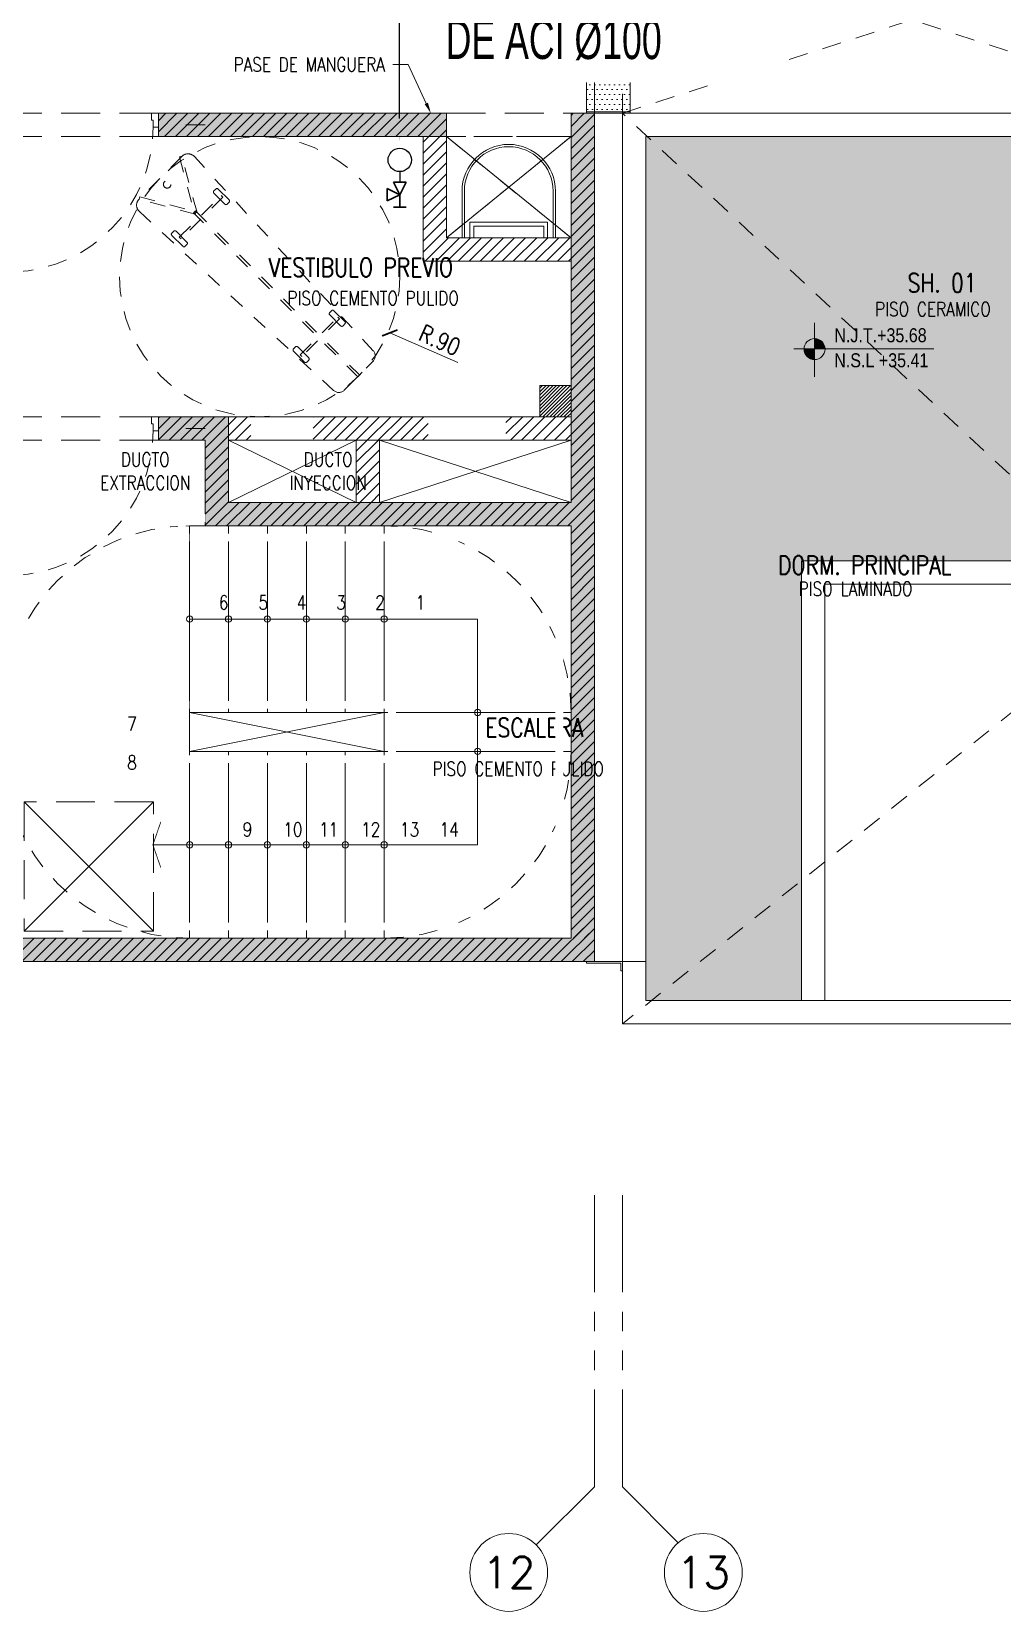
# Model space of a CAD drawing. Header units: millimetres. Extents: x 3765 to 3833, y 1327 to 1657.
# Drawn here: x 3791.71 to 3797.94, y 1378.44 to 1388.59 of the extents above; entities that cross this region are included whole.
import ezdxf
from ezdxf import colors
from ezdxf.entities.mleader import LeaderData, LeaderLine
from ezdxf.enums import TextEntityAlignment as Align
from ezdxf.math import Vec2, Vec3

# ---------------------------------------------------------------- set-up
doc = ezdxf.new("R2010")
doc.units = ezdxf.units.MM
doc.set_wipeout_variables(frame=1)
for name, pattern in [('HIDDEN', [0.375, 0.25, -0.125]), ('HIDDEN2', [0.1875, 0.125, -0.0625]), ('PHANTOM', [63.5, 31.75, -6.35, 6.35, -6.35, 6.35, -6.35]), ('PHANTOM2', [1.25, 0.625, -0.125, 0.125, -0.125, 0.125, -0.125]), ('X-REF_DP_Arquitectura$0$HIDDEN', [0.375, 0.25, -0.125])]:
    doc.linetypes.add(name, pattern=pattern)
doc.layers.get('0').update_dxf_attribs({"color": 251, "lineweight": 9})
doc.layers.get('DEFPOINTS').update_dxf_attribs({"color": 251, "lineweight": 9})
for name, color, linetype, lineweight in [('000 SOS 911 - ACCESORIOS ACI', 3, 'Continuous', 20), ('000 SOS 911 ACCESORIOS', 3, 'Continuous', 20), ('000 SOS 911 TEXTOS ACI', 7, 'Continuous', 9), ('000 SOS 911 TUBERIA ACI', 3, 'Continuous', 25), ('A-BARANDAS', 251, 'Continuous', 13), ('A-COTAS INT', 251, 'Continuous', 13), ('A-EJES', 251, 'PHANTOM', 13), ('A-HATCH', 251, 'Continuous', 13), ('A-JARDIN', 251, 'Continuous', 13), ('A-LINEAS', 251, 'Continuous', 13), ('A-MOBILIARIO', 251, 'Continuous', 13), ('A-MURO ALTO', 251, 'Continuous', 13), ('A-MURO BAJO', 251, 'Continuous', 13), ('A-MUROS', 251, 'Continuous', 13), ('A-NIVELES-NPT', 251, 'Continuous', 13), ('A-PROYECCIONES INT.', 251, 'HIDDEN2', 13), ('A-TEXTO-ACABADO PISO', 251, 'Continuous', 13), ('A-TEXTO-AMBIENTE', 251, 'Continuous', 13), ('A_20_Estructuras', 251, 'Continuous', 13), ('A_50_TextoAmbiente', 251, 'Continuous', 13), ('A_50_TextoIndicaciones', 251, 'Continuous', 13), ('A_50_Vigas', 251, 'X-REF_DP_Arquitectura$0$HIDDEN', 13), ('A_60_HatchEstructuras', 251, 'Continuous', 13), ('MURO CF 120', 251, 'Continuous', 13)]:
    doc.layers.add(name, color=color, linetype=linetype, lineweight=lineweight)
doc.styles.add('PIPE', font='ARIALN.TTF', dxfattribs={"width": 0.8})
doc.styles.add('R80', font='ARIALN.TTF', dxfattribs={"height": 2.03})
doc.styles.add('ROMANS', font='romans.shx', dxfattribs={"width": 0.8})
doc.styles.add('TXT_COTAS', font='romans.shx', dxfattribs={"width": 0.8})
doc.dimstyles.new('DLP-COTA 75', dxfattribs={"dimtxt": 0.11, "dimasz": 0.075, "dimexe": 0.1, "dimexo": 0.1, "dimgap": 0.03, "dimtad": 2, "dimzin": 4, "dimdsep": 46, "dimtxsty": 'TXT_COTAS', "dimblk": 'ARCHTICK', "dimcen": 0, "dimdle": 0.1, "dimclrd": 256, "dimclre": 256, "dimclrt": 2, "dimadec": 0, "dimazin": 0, "dimtfac": 1, "dimtix": 1, "dimtofl": 0, "dimtmove": 2, "dimatfit": 3, "dimfxl": 0.1, "dimfxlon": 1, "dimtolj": 1, "dimtzin": 0, "dimlwd": 9, "dimlwe": 9, "dimarcsym": 0})
pattern_1 = [(45, (131.3, -47.8), (-0.035355339, 0.035355339), [])]

# ---------------------------------------------------------------- blocks, each defined once
blk = doc.blocks.new('015')
at = {"layer": '000 SOS 911 - ACCESORIOS ACI', "lineweight": 30}
for p, q in [((1808.42, 1494.525), (1808.525, 1494.525)), ((1808.368, 1494.473), (1808.473, 1494.421)), ((1808.368, 1494.473), (1808.368, 1494.369)), ((1808.368, 1494.369), (1808.473, 1494.421)), ((1808.42, 1494.317), (1808.473, 1494.421)), ((1808.525, 1494.317), (1808.473, 1494.421)), ((1808.42, 1494.317), (1808.525, 1494.317))]:
    blk.add_line(p, q, dxfattribs=at)
blk.add_lwpolyline([(1808.473, 1494.525), (1808.473, 1494.421)], dxfattribs=at)
blk = doc.blocks.new('EF-P13')
at = {"layer": 'A_60_HatchEstructuras'}
h = blk.add_hatch(color=256, dxfattribs=at)
h.dxf.hatch_style = 1
h.paths.add_polyline_path([(24.55, -7.525), (22.7, -7.525), (22.7, -7.675), (24.55, -7.675)])
h.paths.add_polyline_path([(21.7, -2.775), (23.55, -2.775), (23.55, -2.625), (21.7, -2.625), (21.7, -0.475), (20.85, -0.475), (20.85, -0.625), (21.55, -0.625), (21.55, -6.325), (23.55, -6.325), (23.55, -6.175), (21.7, -6.175)])
h.paths.add_polyline_path([(25.5, -2.625), (25.35, -2.625), (25.35, -6.325), (25.5, -6.325)])
h = blk.add_hatch(color=256, dxfattribs=at)
h.dxf.hatch_style = 1
h.paths.add_polyline_path([(21.7, -9.1), (21.55, -9.1), (21.55, -13.225), (20.85, -13.225), (20.85, -13.375), (21.7, -13.375), (21.7, -12.975), (25.5, -12.975), (25.5, -7.525), (25.35, -7.525), (25.35, -10.025), (23.15, -10.025), (23.15, -9.475), (22.7, -9.475), (22.7, -9.625), (23, -9.625), (23, -10.175), (25.35, -10.175), (25.35, -12.825), (21.7, -12.825)])
for points in [[(24.55, -8.325), (25.35, -7.675)], [(24.55, -7.675), (25.35, -8.325)], [(23.15, -10.025), (23.97, -9.625)], [(23.97, -10.025), (23.15, -9.625)], [(24.12, -10.025), (25.35, -9.625)], [(25.35, -10.025), (24.12, -9.625)], [(21.837, -12.779), (22.667, -11.949)], [(22.667, -12.779), (21.837, -11.949)]]:
    blk.add_lwpolyline(points)
at = {"layer": 'A_20_Estructuras'}
for points in [[(21.7, -9.1), (21.55, -9.1), (21.55, -13.225), (20.85, -13.225), (20.85, -13.375), (21.7, -13.375), (21.7, -12.975), (25.5, -12.975), (25.5, -7.525), (25.35, -7.525), (25.35, -10.025), (23.15, -10.025), (23.15, -9.475), (22.7, -9.475), (22.7, -9.625), (23, -9.625), (23, -10.175), (25.35, -10.175), (25.35, -12.825), (21.7, -12.825)], [(24.55, -7.525), (22.7, -7.525), (22.7, -7.675), (24.55, -7.675)]]:
    blk.add_lwpolyline(points, close=True, dxfattribs=at)
at = {"layer": 'A_20_Estructuras', "linetype": 'HIDDEN', "ltscale": 0.5, "elevation": 0}
for points in [[(23, -7.6), (22.8, -7.6)], [(23, -9.55), (22.8, -9.55)]]:
    blk.add_lwpolyline(points, dxfattribs=at)
at = {"layer": 'A_50_Vigas'}
for p, q in [((22.7, -7.525), (21.7, -7.525)), ((22.7, -7.675), (21.7, -7.675)), ((25.35, -7.675), (24.55, -7.675)), ((24.55, -7.675), (24.55, -8.325)), ((22.7, -9.475), (21.7, -9.475)), ((23.15, -9.475), (25.35, -9.475)), ((22.7, -9.625), (21.7, -9.625)), ((23.15, -9.625), (25.35, -9.625)), ((23.97, -9.625, 0), (23.97, -10.025)), ((24.12, -9.625, 0), (24.12, -10.025))]:
    blk.add_line(p, q, dxfattribs=at)
for points in [[(25.5, -7.525), (25.5, -6.325)], [(24.55, -7.525), (25.35, -7.525)], [(24.55, -8.325), (25.35, -8.325)]]:
    blk.add_lwpolyline(points, dxfattribs=at)
blk.add_lwpolyline([(22.667, -11.949), (21.837, -11.949), (21.837, -12.779), (22.667, -12.779)], close=True, dxfattribs=at)
blk = doc.blocks.new('_ArchTick')
at = {"color": 0, "linetype": 'ByBlock', "const_width": 0.15}
blk.add_lwpolyline([(-0.5, -0.5), (0.5, 0.5)], dxfattribs=at)
blk = doc.blocks.new('*D202')
at = {"layer": 'A-COTAS INT', "lineweight": 9, "transparency": 16777216}
blk.add_line((3794.446, 1386.461), (3794.008, 1386.652), dxfattribs=at)
at = {"layer": 'DEFPOINTS', "color": 0, "transparency": 16777216}
for p in [(3793.183, 1387.013), (3794.008, 1386.652)]:
    blk.add_point(p, dxfattribs=at)
at = {"layer": 'A-COTAS INT', "lineweight": 9, "transparency": 16777216, "xscale": 0.075, "yscale": 0.075, "zscale": 0.075, "rotation": 156.3930915889246}
blk.add_blockref('_ArchTick', (3794.008, 1386.652), dxfattribs=at)
at = {"layer": 'A-COTAS INT', "transparency": 16777216, "insert": (3794.33, 1386.605), "char_height": 0.11, "attachment_point": 5, "rotation": 336.3931, "style": 'TXT_COTAS'}
blk.add_mtext('\\A1;R.90', dxfattribs=at)
blk = doc.blocks.new('TEXTO AMBIENTES P11')
at = {"layer": 'A-TEXTO-ACABADO PISO', "char_height": 0.09, "attachment_point": 2, "style": 'ROMANS'}
for s, insert, rotation in [('PISO CEMENTO PULIDO', (24.079, -8.668), 0), ('PISO CERAMICO', (27.675, -8.738), 360), ('PISO LAMINADO', (27.178, -10.536), 360), ('PISO CEMENTO PULIDO', (25.011, -11.692), 0)]:
    blk.add_mtext_dynamic_manual_height_columns(s, width=1.20225, gutter_width=12.5, heights=[0], dxfattribs=dict(at, insert=insert, rotation=rotation))
at = {"layer": 'A-TEXTO-AMBIENTE', "style": 'ROMANS', "width": 0.8}
for s, p in [('VESTIBULO PREVIO', (24, -8.575)), ('SH. 01', (27.734, -8.675)), ('DORM. PRINCIPAL', (27.237, -10.488)), ('ESCALERA', (25.114, -11.532, 0))]:
    blk.add_text(s, height=0.12, dxfattribs=at).set_placement(p, align=Align.CENTER)
blk = doc.blocks.new('TEXTO DUCTOS PT')
at = {"layer": 'A_50_TextoIndicaciones', "char_height": 0.09, "width": 0.4157, "attachment_point": 5, "style": 'ROMANS'}
for s, insert in [('\\pxsm1,qc,t16;DUCTO EXTRACCION', (22.615, -9.825, 0)), ('\\pxsm1,qc,t16;DUCTO INYECCION', (23.79, -9.825, 0))]:
    blk.add_mtext(s, dxfattribs=dict(at, insert=insert))
blk = doc.blocks.new('Duplex-1201')
at = {"layer": 'A-MURO ALTO', "color": 8}
blk.add_lwpolyline([(2.75, 5.85), (0.03, 5.85), (0.03, 0.4), (0.18, 0.4), (0.18, 5.7), (2.75, 5.7)], dxfattribs=at)
at = {"layer": 'A-MURO BAJO', "color": 8}
for p, q in [((0.03, 0.4), (0.03, 0)), ((0.18, 0.4), (0.18, 0.15)), ((12.55, 0.15), (0.18, 0.15)), ((12.625, 0), (0.03, 0))]:
    blk.add_line(p, q, dxfattribs=at)
blk.add_lwpolyline([(1.33, 0.15), (1.33, 2.825), (6.25, 2.825), (6.25, 2.975), (1.18, 2.975), (1.18, 0.15)], dxfattribs=at)
at = {"layer": 'A-PROYECCIONES INT.', "color": 8}
for p, q in [((6.3, 0), (0.03, 5.85)), ((6.25, 4.975), (0.03, 0))]:
    blk.add_line(p, q, dxfattribs=at)
blk = doc.blocks.new('TC_P11')
at = {"layer": 'A-MOBILIARIO'}
blk.add_blockref('Duplex-1201', (27, -52.325), dxfattribs=at)
at = {"layer": 'A-PROYECCIONES INT.'}
for p, q in [((27.03, -45.275), (30.75, -46.475)), ((27.03, -46.475), (30.75, -45.275))]:
    blk.add_line(p, q, dxfattribs=at)
blk = doc.blocks.new('Ejes_Torre C')
for p, q in [((26.85, -2.5), (26.477, -2.873)), ((27.03, -2.5), (27.389, -2.859))]:
    blk.add_line(p, q)
at = {"layer": 'A-EJES', "linetype": 'PHANTOM2'}
for points in [[(26.85, -2.5), (26.85, -0.5)], [(27.03, -2.5), (27.03, -0.5)]]:
    blk.add_lwpolyline(points, dxfattribs=at)
at = {"layer": 'A-EJES', "linetype": 'Continuous'}
for centre in [(26.3, -3.05), (27.55, -3.05)]:
    blk.add_circle(centre, 0.25, dxfattribs=at)
at = {"layer": 'A-EJES', "linetype": 'Continuous', "style": 'ROMANS'}
for s, p in [('12', (26.3, -3.05)), ('13', (27.55, -3.05))]:
    blk.add_text(s, height=0.2, dxfattribs=at).set_placement(p, align=Align.MIDDLE_CENTER)
blk = doc.blocks.new('SIM NIVEL PLANTA')
at = {"linetype": 'Continuous'}
h = blk.add_hatch(dxfattribs=at)
h.set_pattern_fill('_USER', color=0, scale=0.089997, angle=45, style=0, pattern_type=0)
h.set_pattern_definition([(45, (31854.49523, 23864.84028), (-0.06363728001, 0.06363728001), [])])
h.paths.add_polyline_path([(-17.33, 0), (-15.98, 0, 0.409209), (-17.33, 1.33)])
h.paths.add_polyline_path([(-18.68, 0, 0.004279), (-18.68, -0.02, 0.414214), (-17.33, -1.37), (-17.33, 0)])
at = {"color": 0}
for p, q in [((-17.33, -3.58), (-17.33, 3.34)), ((-2, 0), (-20, 0))]:
    blk.add_line(p, q, dxfattribs=at)
at = {"color": 0, "linetype": 'Continuous'}
blk.add_circle((-17.33, -0.02), 1.35, dxfattribs=at)
at = {"color": 0, "style": 'R80'}
blk.add_attdef('N.P.T.+0.00', text='', height=1.8, dxfattribs=at).set_placement((-8.87, 1.77), align=Align.MIDDLE_CENTER)
blk = doc.blocks.new('NIVELES')
at = {"layer": 'A-NIVELES-NPT'}
ref = blk.add_blockref('SIM NIVEL PLANTA', (2.131, -108.565, 0), dxfattribs=dict(at, xscale=0.05, yscale=0.05, zscale=0.05, rotation=7.054878703466131e-05))
ref.add_attrib('N.P.T.+0.00', 'N.J.T.+35.68', dxfattribs={"layer": '0', "height": 0.09, "rotation": 0.0001, "style": 'R80'}).set_placement((1.688, -108.477, 0), align=Align.MIDDLE_CENTER)
at = {"layer": 'A-NIVELES-NPT', "insert": (1.391, -108.593, 0), "char_height": 0.09, "attachment_point": 1, "rotation": 0.0001, "style": 'R80'}
blk.add_mtext_dynamic_manual_height_columns('N.S.L +35.41', width=0.60941, gutter_width=12.5, heights=[0], dxfattribs=at)
blk = doc.blocks.new('Camilla')
at = {"linetype": 'HIDDEN2', "extrusion": (-2e-16, 0, -1)}
for p, q in [((-1564, 160.9, 0), (-51.5, 222.9, 0)), ((-279.6, 188, 0), (-368.4, 188, 0)), ((-1340.9, 154.5, 0), (-1340.9, 139.2, 0)), ((-1242.5, 163.9, 0), (-1331.4, 163.9, 0)), ((-1331.4, 129.7, 0), (-1242.5, 129.7, 0)), ((-1298.5, 153.8, 0), (-1284.6, 153.8, 0)), ((-1298.5, 153.8, 0), (-1298.5, -151.2, 0)), ((-1284.6, -151.2, 0), (-1284.6, 153.8, 0)), ((-1233.1, 139.2, 0), (-1233.1, 154.5, 0)), ((-377.9, 178.5, 0), (-377.9, 163.3, 0)), ((-368.4, 153.8, 0), (-279.6, 153.8, 0)), ((-289, 7.2, 0), (-0.3, 173.9, 0)), ((7.1, 161.1, 0), (-281.7, -5.6, 0)), ((-270.1, 163.3, 0), (-270.1, 178.5, 0)), ((-0.3, 173.9, 0), (7.1, 161.1, 0)), ((0, 173.4, 0), (0, -173.4, 0)), ((-1606.8, -7.7, 0), (-1606.8, 7, 0)), ((-276.5, 7, 0), (-1606.8, 7, 0)), ((-281.7, -5.6, 0), (-289, 7.2, 0)), ((-281.7, 4.9, 0), (-289, -7.8, 0)), ((6.8, -161.6, 0), (-281.7, 4.9, 0)), ((-276.5, -7.7, 0), (-276.5, 7, 0)), ((-1606.8, -7.7, 0), (-276.5, -7.7, 0)), ((-289, -7.8, 0), (-0.5, -174.4, 0)), ((-51.5, -222.9, 0), (-1564, -160.9, 0)), ((-1340.9, -139.2, 0), (-1340.9, -154.5, 0)), ((-1242.5, -129.7, 0), (-1331.4, -129.7, 0)), ((-1331.4, -163.9, 0), (-1242.5, -163.9, 0)), ((-1298.5, -151.2, 0), (-1284.6, -151.2, 0)), ((-1233.1, -154.5, 0), (-1233.1, -139.2, 0)), ((-377.9, -163.3, 0), (-377.9, -178.5, 0)), ((-279.6, -153.8, 0), (-368.4, -153.8, 0)), ((-270.1, -178.5, 0), (-270.1, -163.3, 0)), ((-0.5, -174.4, 0), (6.8, -161.6, 0)), ((-368.4, -188, 0), (-279.6, -188, 0))]:
    blk.add_line(p, q, dxfattribs=at)
at = {"linetype": 'HIDDEN2'}
for p, q in [((-1606.8, -116.3, 0), (-1606.8, 116.3, 0)), ((-317.1, 173.8, 0), (-331, 173.8, 0)), ((-331, 173.8, 0), (-331, -164.4, 0)), ((-317.1, -164.4, 0), (-317.1, 173.8, 0)), ((-331, -164.4, 0), (-317.1, -164.4, 0))]:
    blk.add_line(p, q, dxfattribs=at)
at = {"linetype": 'HIDDEN2', "extrusion": (-2e-16, 0, -1)}
blk.add_circle((54, 0), 21.7, dxfattribs=at)
for centre, radius, start, end in [((368.4, 178.5), 9.49, 360, 90), ((279.6, 178.5), 9.49, 90, 180), ((49.5, 173.4), 49.5, 87.65317, 180), ((1331.4, 154.5), 9.49, 360, 90), ((1331.4, 139.2), 9.49, 270, 360), ((1242.5, 154.5), 9.49, 90, 180), ((1242.5, 139.2), 9.49, 180, 270), ((368.4, 163.3), 9.49, 270, 360), ((279.6, 163.3), 9.49, 180, 270), ((1331.4, -139.2), 9.49, 360, 90), ((1331.4, -154.5), 9.49, 270, 360), ((1242.5, -139.2), 9.49, 90, 180), ((1242.5, -154.5), 9.49, 180, 270), ((368.4, -163.3), 9.49, 360, 90), ((368.4, -178.5), 9.49, 270, 360), ((279.6, -163.3), 9.49, 90, 180), ((279.6, -178.5), 9.49, 180, 270), ((49.5, -173.4), 49.5, 180, 272.34683)]:
    blk.add_arc(centre, radius, start, end, dxfattribs=at)
at = {"linetype": 'HIDDEN2'}
for centre, start, end in [((-1562.2, 116.3, 0), 92.34687, 180), ((-1562.2, -116.3), 180, 267.65313)]:
    blk.add_arc(centre, 44.6, start, end, dxfattribs=at)
blk = doc.blocks.new('GiroCamilla')
at = {"linetype": 'HIDDEN2'}
blk.add_circle((0.175, -0.9), 0.9, dxfattribs=at)
at = {"xscale": -0.0011202185792382, "yscale": 0.0011202185792382, "zscale": 0.0011202185792382, "rotation": 135.0000020922949}
blk.add_blockref('Camilla', (0.812, -1.536), dxfattribs=at)
blk = doc.blocks.new('*U85')
for p, q in [((0.01, 0.955), (0.01, 1)), ((0.055, 0.955), (0.01, 0.955)), ((0.1, 0.965), (0.055, 0.965)), ((0.055, 0.955), (0.055, 0.965)), ((0.1, 0.965), (0.1, 1)), ((0.055, 0.045), (0.01, 0.045)), ((0.01, 0.045), (0.01, 0)), ((0.055, 0.045), (0.055, 0.035)), ((0.1, 0.035), (0.055, 0.035)), ((0.1, 0.035), (0.1, 0))]:
    blk.add_line(p, q)
blk.add_lwpolyline([(1.03, 0.07), (1.03, 0.035), (0.1, 0.035), (0.1, 0.07)], close=True)
at = {"color": 7, "linetype": 'HIDDEN2'}
blk.add_arc((0.099, 0.034), 0.931, 2.2301, 89.9672, dxfattribs=at)
blk = doc.blocks.new('N.02')
at = {"layer": 'A-HATCH'}
h = blk.add_hatch(dxfattribs=at)
h.set_pattern_fill('ANSI31', color=8, scale=0.005)
h.set_pattern_definition([(45, (112.882877, -120.236276), (-0.0112253202, 0.0112253202), [])])
h.paths.add_polyline_path([(-0.15, -7.2), (-0.35, -7.2), (-0.35, -7), (-0.15, -7)])
at = {"color": 8}
for p, q in [((-0.05, -5.25, 0), (-0.05, -4.05)), ((0.23, -5.25, 0), (0.23, -4.05)), ((0.23, -5.25, 0), (-0.05, -5.25, 0)), ((-0.3, -5.95, 0), (-0.8, -5.95, 0)), ((-0.8, -5.95, 0), (-0.8, -6.05, 0)), ((-0.325, -5.975, 0), (-0.775, -5.975, 0)), ((-0.775, -5.975, 0), (-0.775, -6.05, 0)), ((-0.325, -5.975, 0), (-0.325, -6.05, 0)), ((-0.3, -5.95, 0), (-0.3, -6.05, 0))]:
    blk.add_line(p, q, dxfattribs=at)
at = {"color": 8, "elevation": 0}
for points in [[(-0.85, -6.05), (-0.85, -5.75, -1), (-0.25, -5.75), (-0.25, -6.05)], [(-0.835, -6.05), (-0.835, -5.75, -1), (-0.265, -5.75), (-0.265, -6.05)]]:
    blk.add_lwpolyline(points, format="xyb", dxfattribs=at)
blk.add_lwpolyline([(0.17, -10.71), (0.17, -10.76), (0.18, -10.76), (0.18, -10.7), (-0.05, -10.7), (-0.05, -10.71)], close=True, dxfattribs=at)
at = {"layer": 'A-LINEAS', "color": 8, "linetype": 'Continuous'}
for p, q in [((-2.35, -7.35, 0), (-1.53, -7.75, 0)), ((-1.53, -7.35, 0), (-2.35, -7.75, 0)), ((-1.38, -7.35, 0), (-0.15, -7.75, 0)), ((-0.15, -7.35, 0), (-1.38, -7.75, 0)), ((-2.6, -9.1, 0), (-1.35, -9.35, 0)), ((-2.6, -9.35, 0), (-1.35, -9.1, 0))]:
    blk.add_line(p, q, dxfattribs=at)
at = {"layer": 'A-LINEAS', "color": 8}
blk.add_line((-0.75, -8.5, 0), (-2.6, -8.5, 0), dxfattribs=at)
at = {"layer": 'A-LINEAS', "color": 8, "elevation": 0}
blk.add_lwpolyline([(-2.836, -9.95), (-0.75, -9.95), (-0.75, -8.5)], dxfattribs=at)
at = {"layer": 'A-LINEAS', "color": 8, "const_width": 0.005, "elevation": 0}
blk.add_lwpolyline([(-2.785, -9.803), (-2.836, -9.95), (-2.785, -10.097)], dxfattribs=at)
at = {"layer": 'A-LINEAS', "color": 8, "linetype": 'Continuous'}
for centre in [(-2.6, -8.5, 0), (-2.35, -8.5, 0), (-2.1, -8.5, 0), (-1.85, -8.5, 0), (-1.6, -8.5, 0), (-1.35, -8.5, 0), (-0.75, -9.1, 0), (-0.75, -9.35, 0), (-2.6, -9.95, 0), (-2.35, -9.95, 0), (-2.1, -9.95, 0), (-1.35, -9.95, 0)]:
    blk.add_circle(centre, 0.02, dxfattribs=at)
at = {"layer": 'A-MURO BAJO', "color": 8}
for p, q in [((-2.6, -9.1, 0), (-2.6, -7.9, 0)), ((-2.6, -7.9, 0), (-2.5, -7.9, 0)), ((-2.35, -9.1, 0), (-2.35, -7.9, 0)), ((-2.1, -9.1, 0), (-2.1, -7.9, 0)), ((-1.85, -9.1, 0), (-1.85, -7.9, 0)), ((-1.6, -9.1, 0), (-1.6, -7.9, 0)), ((-1.35, -9.1, 0), (-1.35, -7.9, 0)), ((-2.6, -9.1, 0), (-1.35, -9.1, 0)), ((-2.6, -9.35, 0), (-2.6, -9.1, 0)), ((-1.6, -9.1, 0), (-0.15, -9.1, 0)), ((-1.35, -9.35, 0), (-1.35, -9.1, 0)), ((-2.6, -9.35, 0), (-1.35, -9.35, 0)), ((-2.6, -10.55, 0), (-2.6, -9.35, 0)), ((-2.35, -10.55, 0), (-2.35, -9.35, 0)), ((-2.1, -10.55, 0), (-2.1, -9.35, 0)), ((-1.85, -10.55, 0), (-1.85, -9.35, 0)), ((-1.6, -10.55, 0), (-1.6, -9.35, 0)), ((-1.35, -9.35, 0), (-0.15, -9.35, 0)), ((-1.35, -10.55, 0), (-1.35, -9.35, 0))]:
    blk.add_line(p, q, dxfattribs=at)
at = {"layer": 'A-MUROS', "color": 8}
for p, q in [((-2.8, -5.25, 0), (-2.8, -5.4, 0)), ((-0.95, -5.25, 0), (-2.8, -5.25, 0)), ((-0.95, -5.25, 0), (-0.95, -6.05, 0)), ((-0.15, -5.25, 0), (-0.15, -6.05, 0)), ((-0.15, -5.25), (0, -5.25)), ((0, -10.7, 0), (0, -5.25, 0)), ((-1.1, -5.4, 0), (-2.8, -5.4, 0)), ((-1.1, -5.4, 0), (-1.1, -6.2, 0)), ((-0.15, -5.4, 0), (-0.15, -5.4, 0)), ((-0.15, -6.05, 0), (-0.95, -6.05, 0)), ((-0.15, -6.2, 0), (-1.1, -6.2, 0)), ((-0.15, -6.2, 0), (-0.15, -7.2, 0)), ((-0.35, -7, 0), (-0.35, -7.2, 0)), ((-0.35, -7, 0), (-0.15, -7, 0)), ((-2.8, -7.35, 0), (-2.8, -7.2, 0)), ((-2.8, -7.2, 0), (-0.15, -7.2, 0)), ((-2.5, -7.35, 0), (-2.8, -7.35, 0)), ((-2.5, -7.9, 0), (-2.5, -7.35, 0)), ((-2.35, -7.35, 0), (-2.35, -7.75, 0)), ((-2.35, -7.35, 0), (-1.53, -7.35, 0)), ((-1.53, -7.35, 0), (-1.53, -7.75, 0)), ((-1.38, -7.35, 0), (-0.15, -7.35, 0)), ((-1.38, -7.75, 0), (-1.38, -7.35, 0)), ((-0.15, -7.35, 0), (-0.15, -7.75, 0)), ((-2.35, -7.75, 0), (-1.53, -7.75, 0)), ((-2.35, -7.75, 0), (-1.53, -7.75, 0)), ((-0.15, -7.75, 0), (-1.38, -7.75, 0)), ((-0.15, -7.9, 0), (-2.5, -7.9, 0)), ((-0.15, -10.55, 0), (-0.15, -7.9, 0)), ((-3.8, -10.55, 0), (-0.15, -10.55, 0)), ((0, -10.7, 0), (-3.8, -10.7, 0))]:
    blk.add_line(p, q, dxfattribs=at)
at = {"layer": 'A-PROYECCIONES INT.', "color": 8}
for p, q in [((0, -5.25, 0), (0, -4.05)), ((0.18, -5.25, 0), (0.18, -4.05))]:
    blk.add_line(p, q, dxfattribs=at)
at = {"layer": 'A-PROYECCIONES INT.', "color": 8, "elevation": 0}
blk.add_lwpolyline([(-0.95, -6.05), (-0.15, -5.4), (-0.95, -5.4), (-0.15, -6.05)], dxfattribs=at)
at = {"layer": 'A-PROYECCIONES INT.', "color": 8}
for centre, start, end in [((-2.6, -9.1, 0), 90, 180), ((-1.35, -9.1, 0), 0, 90), ((-2.6, -9.35, 0), 180, 270), ((-1.35, -9.35, 0), 270, 0)]:
    blk.add_arc(centre, 1.2, start, end, dxfattribs=at)
at = {"color": 8, "rotation": 180}
blk.add_blockref('GiroCamilla', (-1.975, -7.2, 0), dxfattribs=at)
at = {"layer": 'A-MOBILIARIO', "color": 8, "rotation": 270}
for p in [(-3.8, -5.24, 0), (-3.8, -7.19, 0)]:
    blk.add_blockref('*U85', p, dxfattribs=at)
at = {"color": 8}
blk.add_wipeout([(-2.6, -8), (-2.1, -8), (-1.85, -8), (-0.25, -8), (-0.25, -10.45), (-2.675, -10.45), (-2.675, -10.5), (-0.2, -10.5), (-0.2, -7.95), (-1.85, -7.95), (-2.1, -7.95), (-2.6, -7.95)], dxfattribs=at).translate(0, 0, 0).dxf.layer = 'A-BARANDAS'
at = {"layer": 'A-LINEAS', "color": 8, "linetype": 'Continuous'}
for centre in [(-1.85, -9.95, 0), (-1.6, -9.95, 0)]:
    blk.add_circle(centre, 0.02, dxfattribs=at)
at = {"color": 8}
blk.add_wipeout([(-2.6, -9.025), (-1.275, -9.025), (-1.275, -9.425), (-2.675, -9.425), (-2.675, -7.825), (-2.5, -7.825), (-2.5, -7.875), (-2.625, -7.875), (-2.625, -9.375), (-1.325, -9.375), (-1.325, -9.075), (-2.6, -9.075)], dxfattribs=at).translate(0, 0, 0).dxf.layer = 'A-BARANDAS'
blk = doc.blocks.new('TORRE F HATCH CORTAFUEGO')
at = {"layer": 'MURO CF 120'}
h = blk.add_hatch(dxfattribs=at)
h.set_pattern_fill('_USER', color=8, scale=0.05, angle=45, style=0, pattern_type=0)
h.set_pattern_definition(pattern_1)
h.paths.add_polyline_path([(-25.65, -98.975), (-25.65, -99.125), (-21.85, -99.125), (-21.85, -93.675), (-22, -93.675), (-22, -93.825), (-22, -98.975)])
h = blk.add_hatch(dxfattribs=at)
h.set_pattern_fill('_USER', color=8, scale=0.05, angle=45, style=0, pattern_type=0)
h.set_pattern_definition(pattern_1)
h.paths.add_polyline_path([(-22.8, -93.675), (-24.65, -93.675), (-24.65, -93.825), (-22.8, -93.825)])
h = blk.add_hatch(dxfattribs=at)
h.set_pattern_fill('_USER', color=8, scale=0.05, angle=45, style=0, pattern_type=0)
h.set_pattern_definition(pattern_1)
h.paths.add_polyline_path([(-21.85, -98.975), (-22, -98.975), (-22, -93.675), (-21.85, -93.675)])
h = blk.add_hatch(dxfattribs=at)
h.set_pattern_fill('_USER', color=8, scale=0.05, angle=45, style=0, pattern_type=0)
h.set_pattern_definition(pattern_1)
h.paths.add_polyline_path([(-22.95, -93.825), (-22.8, -93.825), (-22.8, -94.475), (-22.95, -94.475)])
h = blk.add_hatch(dxfattribs=at)
h.set_pattern_fill('_USER', color=8, scale=0.05, angle=45, style=0, pattern_type=0)
h.set_pattern_definition(pattern_1)
h.paths.add_polyline_path([(-22.95, -94.475), (-22, -94.475), (-22, -94.625), (-22.95, -94.625)])
h = blk.add_hatch(dxfattribs=at)
h.set_pattern_fill('_USER', color=8, scale=0.05, angle=45, style=0, pattern_type=0)
h.set_pattern_definition(pattern_1)
h.paths.add_polyline_path([(-22, -96.325), (-24.35, -96.325), (-24.35, -95.625), (-24.2, -95.625), (-24.2, -96.175), (-23.175, -96.175), (-23.175, -96.175), (-23.025, -96.175), (-23.025, -96.175), (-22, -96.175)])
edge = h.paths.add_edge_path()
edge.add_line((-24.55, -95.625), (-24.65, -95.625))
edge.add_line((-24.65, -95.625), (-24.65, -95.775))
edge.add_line((-24.65, -95.775), (-24.55, -95.775))
h = blk.add_hatch(dxfattribs=at)
h.set_pattern_fill('_USER', color=8, scale=0.05, angle=45, style=0, pattern_type=0)
h.set_pattern_definition(pattern_1)
h.paths.add_polyline_path([(-24.65, -95.625), (-24.35, -95.625), (-24.35, -95.775), (-24.65, -95.775)])
h = blk.add_hatch(dxfattribs=at)
h.set_pattern_fill('_USER', color=8, scale=0.05, angle=45, style=0, pattern_type=0)
h.set_pattern_definition(pattern_1)
h.paths.add_polyline_path([(-23.656, -95.625), (-22.918, -95.625), (-22.918, -95.775), (-23.656, -95.775)])
h.paths.add_polyline_path([(-24.2, -95.625), (-24.056, -95.625), (-24.056, -95.775), (-24.2, -95.775)])
h = blk.add_hatch(dxfattribs=at)
h.set_pattern_fill('_USER', color=8, scale=0.05, angle=45, style=0, pattern_type=0)
h.set_pattern_definition(pattern_1)
h.paths.add_polyline_path([(-22.418, -95.625), (-22, -95.625), (-22, -95.775), (-22.418, -95.775)])
h = blk.add_hatch(dxfattribs=at)
h.set_pattern_fill('_USER', color=8, scale=0.05, angle=45, style=0, pattern_type=0)
h.set_pattern_definition(pattern_1)
h.paths.add_polyline_path([(-23.38, -95.778), (-23.23, -95.777), (-23.23, -96.173), (-23.38, -96.174)])
blk = doc.blocks.new('TEXTO NOTAS P11')
at = {"layer": 'A_50_TextoIndicaciones', "style": 'ROMANS', "width": 0.8}
for s, p in [('6', (23.088, -10.714)), ('5', (23.342, -10.714)), ('4', (23.588, -10.714)), ('3', (23.842, -10.714)), ('2', (24.092, -10.714)), ('1', (24.352, -10.714)), ('7', (22.499, -11.492)), ('8', (22.499, -11.742))]:
    blk.add_text(s, height=0.09, dxfattribs=at).set_placement(p)
for s, p in [('9', (23.303, -12.171)), ('10', (23.625, -12.171)), ('11', (23.855, -12.171)), ('12', (24.125, -12.171)), ('13', (24.375, -12.171)), ('14', (24.629, -12.171))]:
    blk.add_text(s, height=0.09, rotation=360, dxfattribs=at).set_placement(p, align=Align.RIGHT)
at = {"layer": 'A_50_TextoIndicaciones'}
ml = blk.add_multileader_mtext('Standard', dxfattribs=at)
ml.set_content('\\pxsm1,t16;PASE DE MANGUERA', color=256, style='TXT_COTAS')
ml.set_leader_properties(color=7)
ml.build(insert=Vec2(0, 0))
ml.multileader.update_dxf_attribs({"dogleg_length": 0.05, "arrow_head_size": 0.07})
ctx = ml.context
ctx.base_point, ctx.char_height, ctx.arrow_head_size, ctx.landing_gap_size, ctx.plane_origin = Vec3(23.556, -7.212), 0.09, 0.07, 0.05, Vec3(24.6, -7.405)
ctx.text_align_type = 2
notes = []
notes.append((ctx, [(0, (1, 1, 0), (24.304, -7.212), (-1, 0), 0.0995, [(0, [(24.45, -7.525)], 0, [])])]))
ctx.mtext.insert, ctx.mtext.width, ctx.mtext.defined_height, ctx.mtext.alignment, ctx.mtext.flow_direction = Vec3(24.154, -7.167), 1.05075, 0.429, 3, 5
for ctx, leaders in notes:
    for number, flags, end, landing, length, lines in leaders:
        leader = LeaderData()
        leader.index, (leader.has_last_leader_line, leader.has_dogleg_vector, leader.attachment_direction) = number, flags
        leader.last_leader_point, leader.dogleg_vector, leader.dogleg_length = Vec3(end), Vec3(landing), length
        for number, points, colour, breaks in lines:
            line = LeaderLine()
            line.index, line.vertices, line.color, line.breaks = number, Vec3.list(points), colors.encode_raw_color(colour), breaks
            leader.lines.append(line)
        ctx.leaders.append(leader)

msp = doc.modelspace()

# ---------------------------------------------------------------- hatches: boundary and pattern name
at = {"layer": 'A-HATCH'}
h = msp.add_hatch(dxfattribs=at)
h.set_pattern_fill('DOTS', color=256, scale=0.02)
h.set_pattern_definition([(0, (3865.397128, 1389.26289), (0.015875, 0.03175), [0, -0.03175])])
h.paths.add_polyline_path([(3795.272, 1388.073), (3795.552, 1388.073), (3795.552, 1389.253), (3795.272, 1389.253)])

# ---------------------------------------------------------------- linework, layer by layer
at = {"layer": '000 SOS 911 TUBERIA ACI', "ltscale": 0.1, "elevation": 0}
msp.add_lwpolyline([(3794.072, 1387.688), (3794.072, 1387.62)], dxfattribs=at)
at = {"layer": '000 SOS 911 TUBERIA ACI', "ltscale": 0.1}
msp.add_circle((3794.072, 1387.763, 0), 0.075, dxfattribs=at)

# ---------------------------------------------------------------- block references
msp.add_blockref('EF-P13', (3769.822, 1395.588))
at = {"layer": '000 SOS 911 ACCESORIOS', "xscale": -0.7734375, "yscale": 0.7734375, "zscale": 0.7734375, "rotation": 180}
msp.add_blockref('015', (2395.332, 2543.381, 0), dxfattribs=at)
at = {"layer": 'A_50_TextoAmbiente'}
msp.add_blockref('TEXTO AMBIENTES P11', (3769.822, 1395.588), dxfattribs=at)
at = {"layer": 'A_50_TextoIndicaciones'}
msp.add_blockref('TEXTO DUCTOS PT', (3769.822, 1395.588), dxfattribs=at)

# ---------------------------------------------------------------- dimensions: what is measured, and where the dimension line sits
at = {"layer": 'A-COTAS INT'}
dim = msp.add_radius_dim(center=(3793.183, 1387.013), mpoint=(3794.008, 1386.652), dimstyle='DLP-COTA 75', override={"dimclrt": 256}, dxfattribs=at)
dim.commit()
dim.dimension.update_dxf_attribs({"geometry": '*D202', "text_midpoint": (3794.33, 1386.605)})

# ---------------------------------------------------------------- next in the draw order: block references
msp.add_blockref('TC_P11', (3768.472, 1434.538))

# ---------------------------------------------------------------- next in the draw order: hatches: boundary and pattern name
at = {"layer": 'A-JARDIN', "ltscale": 0.5}
h = msp.add_hatch(dxfattribs=at)
h.set_pattern_fill('AR-SAND', color=256, scale=0.0025)
h.set_pattern_definition([(37.5, (3772.7221, 1459.53793), (-0.00400008, 0.12235331), [0, -0.09652, 0, -0.10795, 0, -0.1031875]), (7.5, (3772.7221, 1459.53793), (0.11238082, 0.17920628), [0, -0.05207, 0, -0.086995, 0, -0.0333375]), (327.5, (3772.644, 1459.53793), (0.19774809, 0.0003593), [0, -0.03175, 0, -0.1143, 0, -0.149225]), (317.5, (3772.644, 1459.53793), (0.1908891, 0.05573233), [0, -0.015875, 0, -0.07493, 0, -0.085725])])
h.paths.add_polyline_path([(3818.372, 1392.638), (3818.372, 1388.738), (3815.572, 1388.738), (3815.572, 1391.288), (3813.822, 1391.288), (3813.822, 1392.338), (3813.822, 1392.338), (3813.822, 1392.638)])
h.paths.add_polyline_path([(3818.372, 1384.688), (3818.372, 1388.588), (3815.572, 1388.588), (3815.572, 1386.038), (3813.822, 1386.038), (3813.822, 1384.988), (3813.822, 1384.988), (3813.822, 1384.688), (3816.547, 1384.688)])
h.paths.add_polyline_path([(3795.652, 1394.963), (3795.652, 1390.813), (3796.222, 1390.813), (3796.222, 1389.413), (3798.672, 1389.413), (3798.672, 1389.263), (3798.672, 1389.263), (3798.672, 1390.413), (3799.322, 1390.413), (3799.322, 1390.138), (3801.722, 1390.138), (3801.722, 1392.138), (3796.652, 1392.138), (3796.652, 1394.963)])
h.paths.add_polyline_path([(3795.652, 1387.913), (3797.944, 1387.913), (3798.222, 1387.913), (3798.222, 1386.913), (3799.322, 1386.913), (3799.322, 1387.238), (3801.772, 1387.238), (3801.772, 1385.188), (3796.652, 1385.188), (3796.652, 1382.363), (3795.652, 1382.363)])

# ---------------------------------------------------------------- next in the draw order: block references
msp.add_blockref('NIVELES', (3795.472, 1495.114, 0))
at = {"layer": 'A-EJES'}
msp.add_blockref('Ejes_Torre C', (3768.472, 1381.738), dxfattribs=at)
at = {"layer": 'A_50_TextoIndicaciones'}
msp.add_blockref('TEXTO NOTAS P11', (3769.822, 1395.588), dxfattribs=at)

# ---------------------------------------------------------------- next in the draw order: block references
msp.add_blockref('N.02', (3795.322, 1393.313, 0))

# ---------------------------------------------------------------- next in the draw order: linework, layer by layer
at = {"color": 8}
for points in [[(3795.272, 1388.073), (3795.552, 1388.073), (3795.552, 1389.253), (3795.272, 1389.253)], [(3795.272, 1388.073), (3795.552, 1388.073), (3795.552, 1388.063), (3795.272, 1388.063)]]:
    msp.add_lwpolyline(points, close=True, dxfattribs=at)

# ---------------------------------------------------------------- next in the draw order: block references
at = {"layer": 'MURO CF 120', "color": 251}
msp.add_blockref('TORRE F HATCH CORTAFUEGO', (3817.172, 1481.738), dxfattribs=at)

# ---------------------------------------------------------------- next in the draw order: leaders
at = {"layer": '000 SOS 911 TEXTOS ACI'}
ml = msp.add_multileader_mtext('Standard', dxfattribs=at)
ml.set_content('{\\H1.66667x;SUBE TUBERÍA DE ACI %%C100 }', color=256, style='PIPE')
ml.set_leader_properties(color=7)
ml.build(insert=Vec2(0, 0))
ml.multileader.update_dxf_attribs({"text_left_attachment_type": 2, "text_right_attachment_type": 2, "dogleg_length": 2, "arrow_head_size": 0.15})
ctx = ml.context
ctx.base_point, ctx.char_height, ctx.arrow_head_size, ctx.landing_gap_size, ctx.plane_origin, ctx.plane_x_axis, ctx.plane_y_axis = Vec3(3794.217, 1388.72, 0), 0.15, 0.15, 0.15, Vec3(3800.711, 1387.916, 0), Vec3(1, -0.000395), Vec3(0.000395, 1)
ctx.left_attachment, ctx.right_attachment = 2, 2
notes = []
notes.append((ctx, [(1, (1, 1, 0), (3794.071, 1388.721, 0), (1, -0.000395), 0.146, [(0, [(3794.071, 1387.88, 0)], 0, [])])]))
ctx.mtext.insert, ctx.mtext.text_direction, ctx.mtext.rotation, ctx.mtext.width, ctx.mtext.defined_height, ctx.mtext.flow_direction = Vec3(3794.367, 1389.079, 0), Vec3(1, -0.000395), 6.28279, 2.03931, 0.558, 5
ctx.mtext.has_bg_fill, ctx.mtext.bg_color, ctx.mtext.bg_scale_factor, ctx.mtext.bg_transparency, ctx.mtext.use_window_bg_color = 1, -1073741824, 2, 0, 1
for ctx, leaders in notes:
    for number, flags, end, landing, length, lines in leaders:
        leader = LeaderData()
        leader.index, (leader.has_last_leader_line, leader.has_dogleg_vector, leader.attachment_direction) = number, flags
        leader.last_leader_point, leader.dogleg_vector, leader.dogleg_length = Vec3(end), Vec3(landing), length
        for number, points, colour, breaks in lines:
            line = LeaderLine()
            line.index, line.vertices, line.color, line.breaks = number, Vec3.list(points), colors.encode_raw_color(colour), breaks
            leader.lines.append(line)
        ctx.leaders.append(leader)

doc.saveas('drawing.dxf')
